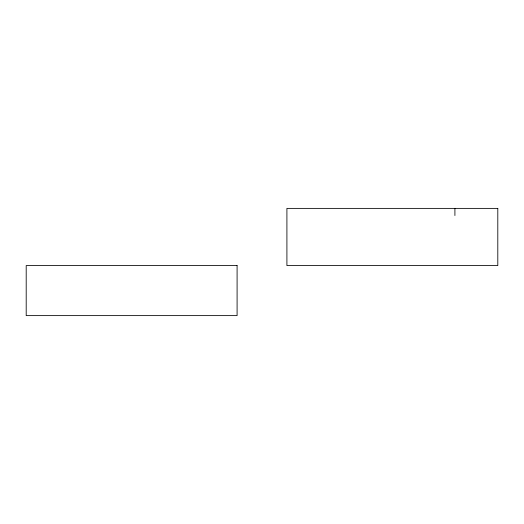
<?xml version="1.0" encoding="UTF-8"?>
<svg xmlns="http://www.w3.org/2000/svg" width="524" height="524" viewBox="0 0 524 524"><rect width="100%" height="100%" fill="white"/><g stroke="black" fill="none" stroke-linecap="round" stroke-linejoin="round"><path stroke-width="0.79" d="M454.911 208.382L454.911 215.534M497.8 208.382L286.91 208.382L286.91 265.576L497.8 265.576L497.8 208.382M237.09 265.576L26.2 265.576L26.2 315.618L237.09 315.618L237.09 265.576"/></g></svg>
